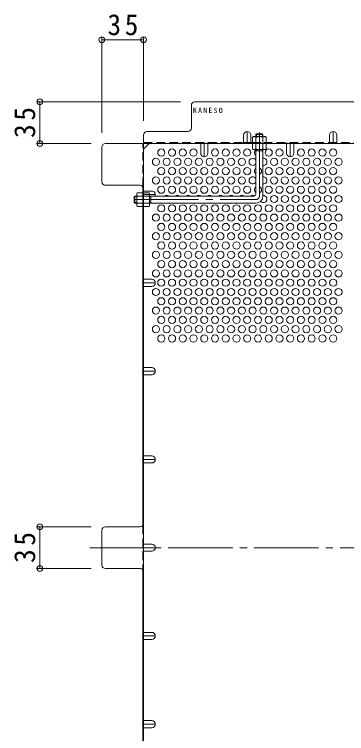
# Model space of a CAD drawing. Units: millimetres at full size, sheet at 1:6; details may follow other scales. Extents: x -1626 to 1623, y -1182 to 1151.
# Drawn here: x 34 to 312, y 503 to 1106 of the extents above; entities that cross this region are included whole.
import ezdxf

# ---------------------------------------------------------------- set-up
doc = ezdxf.new("R2010")
doc.units = ezdxf.units.MM
doc.header["$LTSCALE"] = 6
doc.header["$PDMODE"] = 32
doc.header["$PDSIZE"] = 4.8
for name, pattern in [('CHAIN1', [8, 5, -1, 1, -1]), ('CHAIN2', [12, 9, -1, 1, -1]), ('DASHED1', [1.8, 1.2, -0.6])]:
    doc.linetypes.add(name, pattern=pattern)
for name, color, linetype, lineweight in [('6-1', 3, 'Continuous', 9), ('6-4', 7, 'Continuous', 9), ('6-5', 7, 'Continuous', 9), ('6-6', 2, 'Continuous', 9), ('6-7', 2, 'Continuous', 9), ('6-8', 2, 'Continuous', 9), ('6-B', 2, 'Continuous', 9)]:
    doc.layers.add(name, color=color, linetype=linetype, lineweight=lineweight)
doc.styles.add('ＭＳ ゴシック', font='')
doc.styles.get('ＭＳ ゴシック').set_extended_font_data('MS Gothic')

msp = doc.modelspace()

# ---------------------------------------------------------------- linework, layer by layer
at = {"layer": '6-1', "linetype": 'DASHED1'}
for p, q in [((236.196, 1004.747), (236.696, 1005.247)), ((242.196, 1004.747), (236.196, 1004.747)), ((236.196, 1004.747), (236.196, 1003.047)), ((241.696, 1005.247), (236.696, 1005.247)), ((236.696, 1003.047), (236.696, 1005.247)), ((242.196, 1004.747), (241.696, 1005.247)), ((241.696, 1003.047), (241.696, 1005.247)), ((242.196, 1004.747), (242.196, 1003.047))]:
    msp.add_line(p, q, dxfattribs=at)
at = {"layer": '6-1', "linetype": 'CHAIN2'}
for p, q in [((239.196, 953.247), (239.196, 1006.479)), ((134.196, 950.247), (236.196, 950.247))]:
    msp.add_line(p, q, dxfattribs=at)
at = {"layer": '6-1'}
for p, q in [((236.196, 954.747), (236.196, 992.247)), ((242.196, 991.247), (236.196, 991.247)), ((236.696, 991.247), (236.696, 992.247)), ((241.696, 991.247), (241.696, 992.247)), ((242.196, 953.247), (242.196, 992.247)), ((134.696, 953.247), (134.196, 952.747)), ((134.196, 952.747), (134.196, 947.747)), ((136.396, 952.747), (134.196, 952.747)), ((134.696, 953.247), (134.696, 947.247)), ((134.696, 953.247), (136.396, 953.247)), ((147.196, 953.247), (234.696, 953.247)), ((148.196, 952.747), (147.196, 952.747)), ((148.196, 953.247), (148.196, 947.247)), ((134.696, 947.247), (134.196, 947.747)), ((136.396, 947.747), (134.196, 947.747)), ((134.696, 947.247), (136.396, 947.247)), ((148.196, 947.747), (147.196, 947.747)), ((147.196, 947.247), (236.196, 947.247))]:
    msp.add_line(p, q, dxfattribs=at)
for centre, radius in [((234.696, 954.747), 1.5), ((236.196, 953.247), 6)]:
    msp.add_arc(centre, radius, 270, 0, dxfattribs=at)
at = {"layer": '6-1', "linetype": 'CHAIN2'}
msp.add_arc((236.196, 953.247), 3, 270, 0, dxfattribs=at)
at = {"layer": '6-4'}
for p, q in [((107.193, 1086.047), (107.193, 1006.247)), ((142.196, 1086.047), (142.196, 1016.247)), ((107.193, 1084.247), (142.196, 1084.247)), ((53.393, 1032.247), (173.197, 1032.247)), ((55.193, 997.247), (55.193, 1032.247)), ((53.393, 997.247), (98.193, 997.247)), ((53.393, 675.944), (98.193, 675.944)), ((55.193, 640.943), (55.193, 675.944)), ((53.393, 640.943), (98.193, 640.943))]:
    msp.add_line(p, q, dxfattribs=at)
for p in [(107.193, 1084.247), (142.196, 1084.247), (55.193, 1032.247), (55.193, 997.247), (55.193, 675.944), (55.193, 640.943)]:
    msp.add_point(p, dxfattribs=at)
at = {"layer": '6-6'}
for centre in [(156.996, 989.698), (165.996, 989.698), (174.996, 989.698), (183.996, 989.698), (201.996, 989.698), (210.996, 989.698), (219.996, 989.698), (228.996, 989.698), (246.996, 989.698), (255.996, 989.698), (273.996, 989.698), (282.996, 989.698), (291.996, 989.698), (300.996, 989.698), (152.496, 981.904), (161.496, 981.904), (170.496, 981.904), (179.496, 981.904), (188.496, 981.904), (197.496, 981.904), (206.496, 981.904), (215.496, 981.904), (224.496, 981.904), (251.496, 981.904), (260.496, 981.904), (269.496, 981.904), (278.496, 981.904), (287.496, 981.904), (296.496, 981.904), (305.496, 981.904), (156.996, 974.11), (165.996, 974.11), (174.996, 974.11), (183.996, 974.11), (192.996, 974.11), (201.996, 974.11), (210.996, 974.11), (219.996, 974.11), (228.996, 974.11), (246.996, 974.11), (255.996, 974.11), (264.996, 974.11), (273.996, 974.11), (282.996, 974.11), (291.996, 974.11), (300.996, 974.11), (152.496, 966.315), (161.496, 966.315), (170.496, 966.315), (179.496, 966.315), (188.496, 966.315), (197.496, 966.315), (206.496, 966.315), (215.496, 966.315), (224.496, 966.315), (251.496, 966.315), (260.496, 966.315), (269.496, 966.315), (278.496, 966.315), (287.496, 966.315), (296.496, 966.315), (305.496, 966.315), (156.996, 958.521), (165.996, 958.521), (174.996, 958.521), (183.996, 958.521), (192.996, 958.521), (201.996, 958.521), (210.996, 958.521), (219.996, 958.521), (228.996, 958.521), (246.996, 958.521), (255.996, 958.521), (264.996, 958.521), (273.996, 958.521), (282.996, 958.521), (291.996, 958.521), (300.996, 958.521), (251.496, 950.727), (260.496, 950.727), (269.496, 950.727), (278.496, 950.727), (287.496, 950.727), (296.496, 950.727), (305.496, 950.727), (156.996, 942.933), (165.996, 942.933), (174.996, 942.933), (183.996, 942.933), (192.996, 942.933), (201.996, 942.933), (210.996, 942.933), (219.996, 942.933), (228.996, 942.933), (237.996, 942.933), (246.996, 942.933), (255.996, 942.933), (264.996, 942.933), (273.996, 942.933), (282.996, 942.933), (291.996, 942.933), (300.996, 942.933), (152.496, 935.139), (161.496, 935.139), (170.496, 935.139), (179.496, 935.139), (188.496, 935.139), (197.496, 935.139), (206.496, 935.139), (215.496, 935.139), (224.496, 935.139), (233.496, 935.139), (242.496, 935.139), (251.496, 935.139), (260.496, 935.139), (269.496, 935.139), (278.496, 935.139), (287.496, 935.139), (296.496, 935.139), (305.496, 935.139), (156.996, 927.344), (165.996, 927.344), (174.996, 927.344), (183.996, 927.344), (192.996, 927.344), (201.996, 927.344), (210.996, 927.344), (219.996, 927.344), (228.996, 927.344), (237.996, 927.344), (246.996, 927.344), (255.996, 927.344), (264.996, 927.344), (273.996, 927.344), (282.996, 927.344), (291.996, 927.344), (300.996, 927.344), (152.496, 919.55), (161.496, 919.55), (170.496, 919.55), (179.496, 919.55), (188.496, 919.55), (197.496, 919.55), (206.496, 919.55), (215.496, 919.55), (224.496, 919.55), (233.496, 919.55), (242.496, 919.55), (251.496, 919.55), (260.496, 919.55), (269.496, 919.55), (278.496, 919.55), (287.496, 919.55), (296.496, 919.55), (305.496, 919.55), (156.996, 911.756), (165.996, 911.756), (174.996, 911.756), (183.996, 911.756), (192.996, 911.756), (201.996, 911.756), (210.996, 911.756), (219.996, 911.756), (228.996, 911.756), (237.996, 911.756), (246.996, 911.756), (255.996, 911.756), (264.996, 911.756), (273.996, 911.756), (282.996, 911.756), (291.996, 911.756), (300.996, 911.756), (152.496, 903.962), (161.496, 903.962), (170.496, 903.962), (179.496, 903.962), (188.496, 903.962), (197.496, 903.962), (206.496, 903.962), (215.496, 903.962), (224.496, 903.962), (233.496, 903.962), (242.496, 903.962), (251.496, 903.962), (260.496, 903.962), (269.496, 903.962), (278.496, 903.962), (287.496, 903.962), (296.496, 903.962), (305.496, 903.962), (156.996, 896.167), (165.996, 896.167), (174.996, 896.167), (183.996, 896.167), (192.996, 896.167), (201.996, 896.167), (210.996, 896.167), (219.996, 896.167), (228.996, 896.167), (237.996, 896.167), (246.996, 896.167), (255.996, 896.167), (264.996, 896.167), (273.996, 896.167), (282.996, 896.167), (291.996, 896.167), (300.996, 896.167), (152.496, 888.373), (161.496, 888.373), (170.496, 888.373), (179.496, 888.373), (188.496, 888.373), (197.496, 888.373), (206.496, 888.373), (215.496, 888.373), (224.496, 888.373), (233.496, 888.373), (242.496, 888.373), (251.496, 888.373), (260.496, 888.373), (269.496, 888.373), (278.496, 888.373), (287.496, 888.373), (296.496, 888.373), (305.496, 888.373), (156.996, 880.579), (165.996, 880.579), (174.996, 880.579), (183.996, 880.579), (192.996, 880.579), (201.996, 880.579), (210.996, 880.579), (219.996, 880.579), (228.996, 880.579), (237.996, 880.579), (246.996, 880.579), (255.996, 880.579), (264.996, 880.579), (273.996, 880.579), (282.996, 880.579), (291.996, 880.579), (300.996, 880.579), (152.496, 872.785), (161.496, 872.785), (170.496, 872.785), (179.496, 872.785), (188.496, 872.785), (197.496, 872.785), (206.496, 872.785), (215.496, 872.785), (224.496, 872.785), (233.496, 872.785), (242.496, 872.785), (251.496, 872.785), (260.496, 872.785), (269.496, 872.785), (278.496, 872.785), (287.496, 872.785), (296.496, 872.785), (305.496, 872.785), (156.996, 864.99), (165.996, 864.99), (174.996, 864.99), (183.996, 864.99), (192.996, 864.99), (201.996, 864.99), (210.996, 864.99), (219.996, 864.99), (228.996, 864.99), (237.996, 864.99), (246.996, 864.99), (255.996, 864.99), (264.996, 864.99), (273.996, 864.99), (282.996, 864.99), (291.996, 864.99), (300.996, 864.99), (152.496, 857.196), (161.496, 857.196), (170.496, 857.196), (179.496, 857.196), (188.496, 857.196), (197.496, 857.196), (206.496, 857.196), (215.496, 857.196), (224.496, 857.196), (233.496, 857.196), (242.496, 857.196), (251.496, 857.196), (260.496, 857.196), (269.496, 857.196), (278.496, 857.196), (287.496, 857.196), (296.496, 857.196), (305.496, 857.196), (156.996, 849.402), (165.996, 849.402), (174.996, 849.402), (183.996, 849.402), (192.996, 849.402), (201.996, 849.402), (210.996, 849.402), (219.996, 849.402), (228.996, 849.402), (237.996, 849.402), (246.996, 849.402), (255.996, 849.402), (264.996, 849.402), (273.996, 849.402), (282.996, 849.402), (291.996, 849.402), (300.996, 849.402), (152.496, 841.608), (161.496, 841.608), (170.496, 841.608), (179.496, 841.608), (188.496, 841.608), (197.496, 841.608), (206.496, 841.608), (215.496, 841.608), (224.496, 841.608), (233.496, 841.608), (242.496, 841.608), (251.496, 841.608), (260.496, 841.608), (269.496, 841.608), (278.496, 841.608), (287.496, 841.608), (296.496, 841.608), (305.496, 841.608), (156.996, 833.814), (165.996, 833.814), (174.996, 833.814), (183.996, 833.814), (192.996, 833.814), (201.996, 833.814), (210.996, 833.814), (219.996, 833.814), (228.996, 833.814), (237.996, 833.814), (246.996, 833.814), (255.996, 833.814), (264.996, 833.814), (273.996, 833.814), (282.996, 833.814), (291.996, 833.814), (300.996, 833.814)]:
    msp.add_circle(centre, 3, dxfattribs=at)
for centre, start, end in [((237.996, 989.698), 126.8699, 233.1301), ((233.496, 981.904), 25.84193, 334.15807), ((242.496, 981.904), 264.26083, 95.73917), ((237.996, 974.11), 293.57818, 66.42182), ((237.996, 974.11), 126.8699, 233.1301), ((233.496, 966.315), 25.84193, 334.15807), ((242.496, 966.315), 264.26083, 95.73917), ((237.996, 958.521), 126.8699, 233.1301), ((237.996, 958.521), 293.57818, 66.42182), ((161.496, 950.727), 57.13732, 122.86268), ((170.496, 950.727), 57.13732, 122.86268), ((179.496, 950.727), 57.13732, 122.86268), ((188.496, 950.727), 57.13732, 122.86268), ((197.496, 950.727), 57.13732, 122.86268), ((206.496, 950.727), 57.13732, 122.86268), ((215.496, 950.727), 57.13732, 122.86268), ((224.496, 950.727), 57.13732, 122.86268), ((233.496, 950.727), 58.70075, 122.86268), ((242.496, 950.727), 220.31546, 95.73917)]:
    msp.add_arc(centre, 3, start, end, dxfattribs=at)
at = {"layer": '6-7'}
for p, q in [((380.496, 1032.247), (185.197, 1032.247)), ((182.197, 1010.247), (182.197, 1029.247)), ((145.196, 1007.247), (179.197, 1007.247)), ((142.196, 1004.247), (142.196, 312.64)), ((110.193, 997.247), (851.8, 997.247)), ((142.196, 992.635), (146.809, 997.247)), ((225.996, 998.047), (231.996, 998.047)), ((297.996, 998.047), (303.996, 998.047)), ((107.193, 965.246), (107.193, 994.247)), ((139.196, 962.246), (110.193, 962.246)), ((141.396, 961.286), (141.396, 676.904)), ((139.196, 675.944), (110.193, 675.944)), ((107.193, 643.943), (107.193, 672.944)), ((139.196, 640.943), (110.193, 640.943)), ((141.396, 355.601), (141.396, 639.983))]:
    msp.add_line(p, q, dxfattribs=at)
at = {"layer": '6-7', "linetype": 'DASHED1'}
for p, q in [((141.396, 961.286), (141.396, 997.247)), ((142.196, 998.047), (225.996, 998.047)), ((189.996, 997.247), (189.996, 998.047)), ((195.996, 997.247), (195.996, 998.047)), ((231.996, 998.047), (729.996, 998.047)), ((236.196, 997.247), (236.196, 998.047)), ((261.996, 997.247), (261.996, 998.047)), ((267.996, 997.247), (267.996, 998.047)), ((142.196, 975.785), (141.396, 975.785)), ((142.196, 969.785), (141.396, 969.785)), ((141.396, 953.447), (142.196, 953.447)), ((141.396, 947.247), (142.196, 947.247)), ((142.196, 883.445), (141.396, 883.445)), ((142.196, 877.445), (141.396, 877.445)), ((142.196, 809.445), (141.396, 809.445)), ((142.196, 803.445), (141.396, 803.445)), ((142.196, 735.445), (141.396, 735.445)), ((142.196, 729.445), (141.396, 729.445)), ((141.396, 676.904), (141.396, 639.983)), ((142.196, 661.443), (141.396, 661.443)), ((142.196, 655.443), (141.396, 655.443)), ((142.196, 587.445), (141.396, 587.445)), ((142.196, 581.445), (141.396, 581.445)), ((142.196, 513.445), (141.396, 513.445)), ((142.196, 507.445), (141.396, 507.445))]:
    msp.add_line(p, q, dxfattribs=at)
at = {"layer": '6-7', "linetype": 'CHAIN2'}
msp.add_line((864.8, 658.443), (97.193, 658.443), dxfattribs=at)
at = {"layer": '6-7'}
for centre, start, end in [((185.197, 1029.247), 90, 180), ((145.196, 1004.247), 90, 180), ((179.197, 1010.247), 270, 0), ((110.193, 994.247), 90, 180), ((110.193, 965.246), 180, 270), ((139.196, 959.246), 0, 90), ((110.193, 672.944), 90, 180), ((139.196, 678.944), 270, 0), ((110.193, 643.943), 180, 270), ((139.196, 637.943), 0, 90)]:
    msp.add_arc(centre, 3, start, end, dxfattribs=at)
at = {"layer": '6-8', "linetype": 'CHAIN1'}
for p, q in [((228.996, 997.247), (228.996, 1007.247)), ((300.996, 997.247), (300.996, 1007.247)), ((192.996, 998.447), (192.996, 986.097)), ((264.996, 998.447), (264.996, 986.097)), ((140.996, 954.445), (151.996, 954.445)), ((140.996, 880.445), (151.996, 880.445)), ((140.996, 806.445), (151.996, 806.445)), ((140.996, 732.445), (151.996, 732.445)), ((140.996, 658.445), (151.996, 658.445)), ((140.996, 584.445), (151.996, 584.445)), ((140.996, 510.445), (151.996, 510.445))]:
    msp.add_line(p, q, dxfattribs=at)
at = {"layer": '6-8'}
for p, q in [((225.996, 1004.247), (225.996, 997.247)), ((231.996, 1004.247), (231.996, 997.247)), ((297.996, 1004.247), (297.996, 997.247)), ((303.996, 1004.247), (303.996, 997.247)), ((189.996, 989.097), (189.996, 997.247)), ((195.996, 989.097), (195.996, 997.247)), ((261.996, 989.097), (261.996, 997.247)), ((267.996, 989.097), (267.996, 997.247)), ((148.996, 957.445), (142.196, 957.445)), ((148.996, 883.445), (142.196, 883.445)), ((148.996, 877.445), (142.196, 877.445)), ((148.996, 809.445), (142.196, 809.445)), ((148.996, 803.445), (142.196, 803.445)), ((148.996, 735.445), (142.196, 735.445)), ((148.996, 729.445), (142.196, 729.445)), ((148.996, 661.445), (142.196, 661.445)), ((148.996, 655.445), (142.196, 655.445)), ((148.996, 587.445), (142.196, 587.445)), ((148.996, 581.445), (142.196, 581.445)), ((148.996, 513.445), (142.196, 513.445)), ((148.996, 507.445), (142.196, 507.445))]:
    msp.add_line(p, q, dxfattribs=at)
for centre, start, end in [((228.996, 1004.247), 0, 180), ((300.996, 1004.247), 0, 180), ((192.996, 989.097), 180, 0), ((264.996, 989.097), 180, 0), ((148.996, 954.445), 336.47035, 90), ((148.996, 880.445), 270, 90), ((148.996, 806.445), 270, 90), ((148.996, 732.445), 270, 90), ((148.996, 658.445), 270, 90), ((148.996, 584.445), 270, 90), ((148.996, 510.445), 270, 90)]:
    msp.add_arc(centre, 3, start, end, dxfattribs=at)
at = {"layer": '6-B', "linetype": 'DASHED1'}
for p, q in [((234.196, 1003.047), (233.446, 1002.614)), ((233.446, 998.047), (233.446, 1002.614)), ((234.196, 1003.047), (244.196, 1003.047)), ((236.333, 1002.614), (236.333, 998.047)), ((242.06, 1002.614), (242.06, 998.047)), ((244.196, 1003.047), (244.946, 1002.614)), ((244.946, 998.047), (244.946, 1002.614)), ((233.446, 998.047), (244.946, 998.047))]:
    msp.add_line(p, q, dxfattribs=at)
at = {"layer": '6-B'}
for p, q in [((244.946, 997.247), (233.446, 997.247)), ((233.446, 997.247), (233.446, 992.68)), ((236.333, 992.68), (236.333, 997.247)), ((242.06, 992.68), (242.06, 997.247)), ((244.946, 997.247), (244.946, 992.68)), ((234.196, 992.247), (233.446, 992.68)), ((244.196, 992.247), (234.196, 992.247)), ((244.196, 992.247), (244.946, 992.68)), ((136.396, 955.247), (136.829, 955.997)), ((136.396, 955.247), (136.396, 945.247)), ((141.396, 955.997), (136.829, 955.997)), ((136.829, 953.11), (141.396, 953.11)), ((141.396, 955.997), (141.396, 944.497)), ((142.196, 955.997), (142.196, 944.497)), ((142.196, 955.997), (146.763, 955.997)), ((146.763, 953.11), (142.196, 953.11)), ((147.196, 955.247), (146.763, 955.997)), ((147.196, 955.247), (147.196, 945.247)), ((136.829, 947.384), (141.396, 947.384)), ((146.763, 947.384), (142.196, 947.384)), ((136.396, 945.247), (136.829, 944.497)), ((141.396, 944.497), (136.829, 944.497)), ((142.196, 944.497), (146.763, 944.497)), ((147.196, 945.247), (146.763, 944.497))]:
    msp.add_line(p, q, dxfattribs=at)
at = {"layer": '6-B', "linetype": 'DASHED1'}
for centre, radius, start, end in [((235.091, 999.765), 3.29, 93.92075, 120), ((234.856, 1000.312), 2.735, 57.31491, 89.78969), ((239.196, 993.364), 9.683, 72.79973, 107.20026), ((243.537, 1000.312), 2.735, 90.2103, 122.68507), ((243.302, 999.765), 3.29, 59.99998, 86.07924)]:
    msp.add_arc(centre, radius, start, end, dxfattribs=at)
at = {"layer": '6-B'}
for centre, radius, start, end in [((235.091, 995.529), 3.29, 239.99998, 266.07924), ((234.856, 994.982), 2.735, 270.2103, 302.68507), ((239.196, 1001.93), 9.683, 252.79973, 287.20026), ((243.537, 994.982), 2.735, 237.31491, 269.78969), ((243.302, 995.529), 3.29, 273.92075, 300), ((139.678, 954.352), 3.29, 150, 176.07925), ((139.131, 954.587), 2.735, 180.21031, 212.68509), ((146.079, 950.247), 9.683, 162.79974, 197.20027), ((143.914, 954.352), 3.29, 3.92075, 30), ((144.462, 954.587), 2.735, 327.31491, 359.78969), ((137.514, 950.247), 9.683, 342.79973, 17.20026), ((139.131, 945.907), 2.735, 147.31493, 179.7897), ((144.462, 945.907), 2.735, 0.2103, 32.68507), ((139.678, 946.142), 3.29, 183.92076, 210.00002), ((143.914, 946.142), 3.29, 329.99998, 356.07924)]:
    msp.add_arc(centre, radius, start, end, dxfattribs=at)

# ---------------------------------------------------------------- texts
at = {"layer": '6-4', "color": 2, "insert": (111.945, 1087.847), "char_height": 17.6, "attachment_point": 7, "style": 'ＭＳ ゴシック'}
msp.add_mtext('\\T1.27;\\W0.95;35', dxfattribs=at)
at = {"layer": '6-4', "color": 2, "char_height": 17.6, "attachment_point": 7, "rotation": 90, "style": 'ＭＳ ゴシック'}
for insert in [(51.593, 1001.997), (51.593, 645.693)]:
    msp.add_mtext('\\T1.27;\\W0.95;35', dxfattribs=dict(at, insert=insert))
at = {"layer": '6-5', "color": 6, "insert": (183.51, 1022.747), "char_height": 4.399, "attachment_point": 7, "style": 'ＭＳ ゴシック'}
msp.add_mtext('\\T1.34;\\W0.9;KANESO', dxfattribs=at)

doc.saveas('drawing.dxf')
